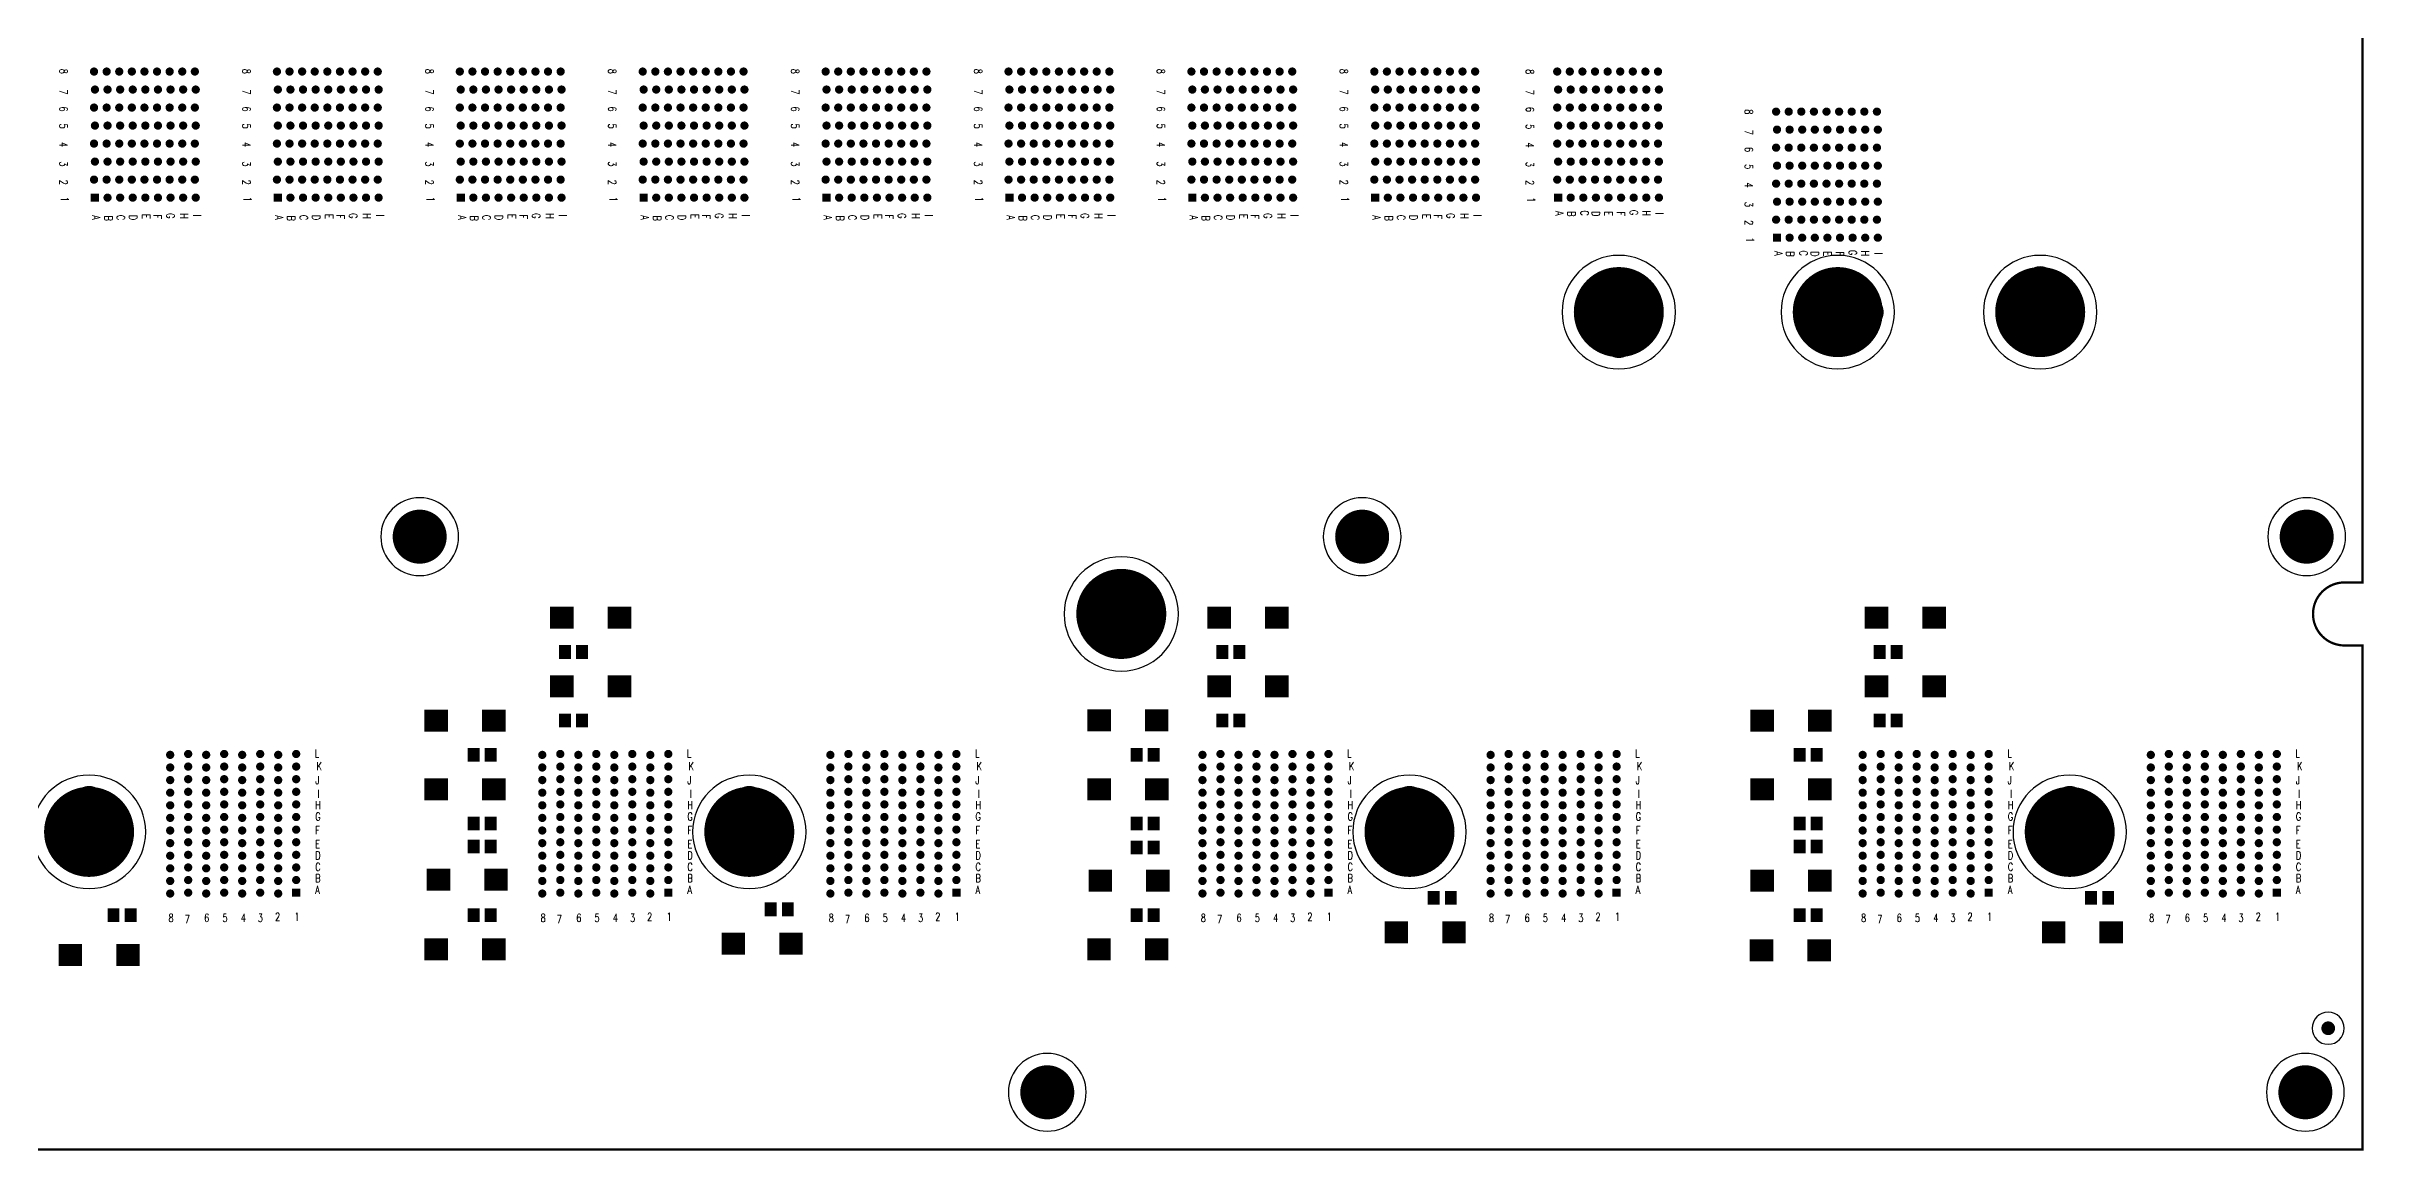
# Model space of a CAD drawing. Extents: x 0 to 432, y 0 to 280.
# Drawn here: x 174.5 to 431.9, y -0.1 to 122.5 of the extents above; entities that cross this region are included whole.
import ezdxf

# ---------------------------------------------------------------- set-up
doc = ezdxf.new("R2010")
doc.units = 0
doc.header["$MEASUREMENT"] = 0
doc.linetypes.add('KEEPOUT_00011000$0', pattern=[2, 1, 1])
doc.linetypes.add('KEEPOUT_00011110$0', pattern=[2, 1, 1])
doc.layers.get('0').update_dxf_attribs({"linetype": 'CONTINUOUS'})
for name, color, linetype in [('BOARD_OUTLINE_00', 3, 'CONTINUOUS'), ('DRIL_PLTE_THRU_07', 176, 'CONTINUOUS'), ('DRIL_SYMBOL', 3, 'CONTINUOUS'), ('KEEPOUT_-1', 3, 'CONTINUOUS'), ('KEEPOUT_00', 6, 'CONTINUOUS'), ('KEEPOUT_07', 6, 'CONTINUOUS'), ('PADS_INNER', 5, 'CONTINUOUS'), ('PADS_TOP', 1, 'CONTINUOUS'), ('PART_TOP_TEXT_26', 112, 'CONTINUOUS')]:
    doc.layers.add(name, color=color, linetype=linetype)
doc.styles.add('W0$127', font='simplex', dxfattribs={"width": 0.75})

# ---------------------------------------------------------------- blocks, each defined once
blk = doc.blocks.new('SMOOTH_0$254')
at = {"const_width": 0.127}
blk.add_lwpolyline([(-0.0635, 0, 1), (0.0635, 0, 1)], format="xyb", close=True, dxfattribs=at)
blk = doc.blocks.new('BOARD_1')
at = {"layer": 'BOARD_OUTLINE_00', "const_width": 0.254}
blk.add_lwpolyline([(0, 0), (431.8, 0), (431.8, 55.96999), (429.8, 55.96999, -1), (429.8, 62.96999), (431.8, 62.96999), (431.8, 165.94328), (429.79848, 165.94328, -1), (429.79848, 172.96638), (431.8, 172.96638), (431.8, 279.4), (419.4, 279.4), (419.40226, 279.39, -1), (412.4, 279.39), (412.4, 279.4), (297.399964, 279.4, -1), (290.399978, 279.4), (139.400026, 279.4, -1)], format="xyb", dxfattribs=at)
at = {"layer": 'BOARD_OUTLINE_00'}
for p in [(429.8, 55.96999), (431.8, 55.96999), (431.8, 0)]:
    blk.add_blockref('SMOOTH_0$254', p, dxfattribs=at)
blk = doc.blocks.new('PART_BODY_TOP_1039')
at = {"layer": 'KEEPOUT_-1', "linetype": 'KEEPOUT_00011000$0'}
blk.add_lwpolyline([(-6.3, 0, 1), (6.3, 0, 1)], format="xyb", close=True, dxfattribs=at)
at = {"layer": 'KEEPOUT_07', "linetype": 'KEEPOUT_00011000$0'}
blk.add_lwpolyline([(-6.3, 0, 1), (6.3, 0, 1)], format="xyb", close=True, dxfattribs=at)
blk = doc.blocks.new('DRIL_SYMBOL_5$15')
at = {"layer": 'DRIL_SYMBOL', "const_width": 0.0508}
for points in [[(-0.254, 0), (0.254, 0)], [(0, -0.254), (0, 0.254)]]:
    blk.add_lwpolyline(points, dxfattribs=at)
blk = doc.blocks.new('DRIL_HOLE_5$15')
at = {"const_width": 2.575}
blk.add_lwpolyline([(-1.2875, 0, 1), (1.2875, 0, 1)], format="xyb", close=True, dxfattribs=at)
blk.add_blockref('DRIL_SYMBOL_5$15', (0, 0))
blk = doc.blocks.new('PAD_0')
at = {"const_width": 5}
blk.add_lwpolyline([(0, -2.5, 1), (0, 2.5, 1)], format="xyb", close=True, dxfattribs=at)
blk = doc.blocks.new('STK_TOP_6')
at = {"layer": 'DRIL_PLTE_THRU_07'}
blk.add_blockref('DRIL_HOLE_5$15', (0, 0), dxfattribs=at)
at = {"layer": 'PADS_INNER'}
blk.add_blockref('PAD_0', (0, 0), dxfattribs=at)
at = {"layer": 'PADS_TOP'}
blk.add_blockref('PAD_0', (0, 0), dxfattribs=at)
blk = doc.blocks.new('DRIL_SYMBOL_2$55')
at = {"layer": 'DRIL_SYMBOL', "const_width": 0.0508}
for points in [[(-0.254, 0), (0.254, 0)], [(0, -0.254), (0, 0.254)]]:
    blk.add_lwpolyline(points, dxfattribs=at)
blk = doc.blocks.new('DRIL_HOLE_2$55')
at = {"const_width": 1.275}
blk.add_lwpolyline([(-0.6375, 0, 1), (0.6375, 0, 1)], format="xyb", close=True, dxfattribs=at)
blk.add_blockref('DRIL_SYMBOL_2$55', (0, 0))
blk = doc.blocks.new('PAD_1')
at = {"const_width": 1.75}
blk.add_lwpolyline([(0, -0.875, 1), (0, 0.875, 1)], format="xyb", close=True, dxfattribs=at)
blk = doc.blocks.new('STK_TOP_7')
at = {"layer": 'DRIL_PLTE_THRU_07'}
blk.add_blockref('DRIL_HOLE_2$55', (0, 0), dxfattribs=at)
at = {"layer": 'PADS_INNER'}
blk.add_blockref('PAD_1', (0, 0), dxfattribs=at)
at = {"layer": 'PADS_TOP'}
blk.add_blockref('PAD_1', (0, 0), dxfattribs=at)
blk = doc.blocks.new('SYM_TOP_5')
for name, p in [('PART_BODY_TOP_1039', (0, 0)), ('STK_TOP_6', (0, 0)), ('STK_TOP_7', (3.35, 0))]:
    blk.add_blockref(name, p)
blk = doc.blocks.new('PART_TOP_5')
blk.add_blockref('SYM_TOP_5', (0, 0))
blk = doc.blocks.new('PART_TOP_6')
blk.add_blockref('SYM_TOP_5', (0, 0))
blk = doc.blocks.new('PART_TOP_26')
blk.add_blockref('SYM_TOP_5', (0, 0))
blk = doc.blocks.new('PART_TOP_27')
blk.add_blockref('SYM_TOP_5', (0, 0))
blk = doc.blocks.new('PART_TOP_28')
blk.add_blockref('SYM_TOP_5', (0, 0))
blk = doc.blocks.new('PART_TOP_29')
blk.add_blockref('SYM_TOP_5', (0, 0))
blk = doc.blocks.new('PART_TOP_30')
blk.add_blockref('SYM_TOP_5', (0, 0))
blk = doc.blocks.new('PART_BODY_TOP_1043')
at = {"layer": 'PART_TOP_TEXT_26', "style": 'W0$127', "width": 0.75}
for s, p in [('L', (9.0678, 7.366)), ('J', (9.1186, 4.3942)), ('K', (9.2456, 5.969)), ('I', (9.3726, 2.8956)), ('G', (9.1186, 0.3556)), ('H', (9.1186, 1.6256)), ('F', (9.1186, -1.1684)), ('E', (9.1186, -2.6924)), ('C', (9.1186, -5.2324)), ('D', (9.1186, -3.9624)), ('A', (9.1186, -7.7724)), ('B', (9.1186, -6.5024)), ('8', (-7.1882, -10.8966)), ('7', (-5.3848, -11.0236)), ('6', (-3.2258, -10.8966)), ('5', (-1.1938, -10.8966)), ('4', (0.8382, -10.8966)), ('3', (2.7432, -10.8966)), ('2', (4.6482, -10.7696)), ('1', (6.8072, -10.7696))]:
    blk.add_text(s, height=0.889, dxfattribs=at).set_placement(p)
blk = doc.blocks.new('DRIL_SYMBOL_0$5')
at = {"layer": 'DRIL_SYMBOL', "const_width": 0.0508}
for points in [[(-0.254, 0), (0.254, 0)], [(0, -0.254), (0, 0.254)]]:
    blk.add_lwpolyline(points, dxfattribs=at)
blk = doc.blocks.new('DRIL_HOLE_0$5')
at = {"const_width": 0.25}
blk.add_lwpolyline([(-0.125, 0, 1), (0.125, 0, 1)], format="xyb", close=True, dxfattribs=at)
blk.add_blockref('DRIL_SYMBOL_0$5', (0, 0))
blk = doc.blocks.new('PAD_2')
at = {"const_width": 0.4572}
blk.add_lwpolyline([(0, -0.2286, 1), (0, 0.2286, 1)], format="xyb", close=True, dxfattribs=at)
blk = doc.blocks.new('STK_TOP_8')
at = {"layer": 'DRIL_PLTE_THRU_07'}
blk.add_blockref('DRIL_HOLE_0$5', (0, 0), dxfattribs=at)
at = {"layer": 'PADS_INNER'}
blk.add_blockref('PAD_2', (0, 0), dxfattribs=at)
at = {"layer": 'PADS_TOP'}
blk.add_blockref('PAD_2', (0, 0), dxfattribs=at)
blk = doc.blocks.new('PAD_4')
at = {"const_width": 0.9144}
blk.add_lwpolyline([(-0.4572, 0), (0.4572, 0)], dxfattribs=at)
blk = doc.blocks.new('STK_TOP_9')
at = {"layer": 'DRIL_PLTE_THRU_07'}
blk.add_blockref('DRIL_HOLE_0$5', (0, 0), dxfattribs=at)
at = {"layer": 'PADS_INNER'}
blk.add_blockref('PAD_2', (0, 0), dxfattribs=at)
at = {"layer": 'PADS_TOP'}
blk.add_blockref('PAD_4', (0, 0), dxfattribs=at)
blk = doc.blocks.new('SYM_TOP_9')
for name, p in [('STK_TOP_8', (-7, 7.65)), ('PART_BODY_TOP_1043', (0, 0)), ('STK_TOP_8', (-5, 7.75)), ('STK_TOP_8', (-3, 7.65)), ('STK_TOP_8', (-1, 7.75)), ('STK_TOP_8', (1, 7.65)), ('STK_TOP_8', (3, 7.75)), ('STK_TOP_8', (5, 7.65)), ('STK_TOP_8', (7, 7.75)), ('STK_TOP_8', (-7, 6.25)), ('STK_TOP_8', (-7, 4.85)), ('STK_TOP_8', (-5, 6.35)), ('STK_TOP_8', (-5, 4.95)), ('STK_TOP_8', (-3, 6.25)), ('STK_TOP_8', (-3, 4.85)), ('STK_TOP_8', (-1, 6.35)), ('STK_TOP_8', (-1, 4.95)), ('STK_TOP_8', (1, 6.25)), ('STK_TOP_8', (1, 4.85)), ('STK_TOP_8', (3, 6.35)), ('STK_TOP_8', (3, 4.95)), ('STK_TOP_8', (5, 6.25)), ('STK_TOP_8', (5, 4.85)), ('STK_TOP_8', (7, 6.35)), ('STK_TOP_8', (7, 4.95)), ('STK_TOP_8', (-7, 3.45)), ('STK_TOP_8', (-5, 3.55)), ('STK_TOP_8', (-5, 2.15)), ('STK_TOP_8', (-3, 3.45)), ('STK_TOP_8', (-1, 3.55)), ('STK_TOP_8', (-1, 2.15)), ('STK_TOP_8', (1, 3.45)), ('STK_TOP_8', (3, 3.55)), ('STK_TOP_8', (3, 2.15)), ('STK_TOP_8', (5, 3.45)), ('STK_TOP_8', (7, 3.55)), ('STK_TOP_8', (7, 2.15)), ('STK_TOP_8', (-7, 2.05)), ('STK_TOP_8', (-7, 0.65)), ('STK_TOP_8', (-5, 0.75)), ('STK_TOP_8', (-3, 2.05)), ('STK_TOP_8', (-3, 0.65)), ('STK_TOP_8', (-1, 0.75)), ('STK_TOP_8', (1, 2.05)), ('STK_TOP_8', (1, 0.65)), ('STK_TOP_8', (3, 0.75)), ('STK_TOP_8', (5, 2.05)), ('STK_TOP_8', (5, 0.65)), ('STK_TOP_8', (7, 0.75)), ('STK_TOP_8', (-7, -0.75)), ('STK_TOP_8', (-7, -2.15)), ('STK_TOP_8', (-5, -0.65)), ('STK_TOP_8', (-5, -2.05)), ('STK_TOP_8', (-3, -0.75)), ('STK_TOP_8', (-3, -2.15)), ('STK_TOP_8', (-1, -0.65)), ('STK_TOP_8', (-1, -2.05)), ('STK_TOP_8', (1, -0.75)), ('STK_TOP_8', (1, -2.15)), ('STK_TOP_8', (3, -0.65)), ('STK_TOP_8', (3, -2.05)), ('STK_TOP_8', (5, -0.75)), ('STK_TOP_8', (5, -2.15)), ('STK_TOP_8', (7, -0.65)), ('STK_TOP_8', (7, -2.05)), ('STK_TOP_8', (-7, -3.55)), ('STK_TOP_8', (-7, -4.95)), ('STK_TOP_8', (-5, -3.45)), ('STK_TOP_8', (-5, -4.85)), ('STK_TOP_8', (-3, -3.55)), ('STK_TOP_8', (-3, -4.95)), ('STK_TOP_8', (-1, -3.45)), ('STK_TOP_8', (-1, -4.85)), ('STK_TOP_8', (1, -3.55)), ('STK_TOP_8', (1, -4.95)), ('STK_TOP_8', (3, -3.45)), ('STK_TOP_8', (3, -4.85)), ('STK_TOP_8', (5, -3.55)), ('STK_TOP_8', (5, -4.95)), ('STK_TOP_8', (7, -3.45)), ('STK_TOP_8', (7, -4.85)), ('STK_TOP_8', (-7, -6.35)), ('STK_TOP_8', (-7, -7.75)), ('STK_TOP_8', (-5, -6.25)), ('STK_TOP_8', (-5, -7.65)), ('STK_TOP_8', (-3, -6.35)), ('STK_TOP_8', (-3, -7.75)), ('STK_TOP_8', (-1, -6.25)), ('STK_TOP_8', (-1, -7.65)), ('STK_TOP_8', (1, -6.35)), ('STK_TOP_8', (1, -7.75)), ('STK_TOP_8', (3, -6.25)), ('STK_TOP_8', (3, -7.65)), ('STK_TOP_8', (5, -6.35)), ('STK_TOP_8', (5, -7.75)), ('STK_TOP_9', (7, -7.65)), ('STK_TOP_8', (7, -6.25))]:
    blk.add_blockref(name, p)
blk = doc.blocks.new('PART_TOP_45')
blk.add_blockref('SYM_TOP_9', (0, 0))
blk = doc.blocks.new('PART_TOP_46')
blk.add_blockref('SYM_TOP_9', (0, 0))
blk = doc.blocks.new('PART_TOP_47')
blk.add_blockref('SYM_TOP_9', (0, 0))
blk = doc.blocks.new('PART_TOP_48')
blk.add_blockref('SYM_TOP_9', (0, 0))
blk = doc.blocks.new('PART_TOP_49')
blk.add_blockref('SYM_TOP_9', (0, 0))
blk = doc.blocks.new('PART_TOP_50')
blk.add_blockref('SYM_TOP_9', (0, 0))
blk = doc.blocks.new('PART_TOP_51')
blk.add_blockref('SYM_TOP_9', (0, 0))
blk = doc.blocks.new('PART_BODY_TOP_1041')
at = {"layer": 'PART_TOP_TEXT_26', "style": 'W0$127', "width": 0.75}
for s, p in [('I', (8.636, 5.2832)), ('G', (8.3566, 2.413)), ('H', (8.4074, 3.81)), ('E', (8.509, -0.381)), ('F', (8.5344, 0.9906)), ('C', (8.4074, -3.048)), ('D', (8.4836, -1.8034)), ('A', (8.4836, -5.842)), ('B', (8.509, -4.5212)), ('8', (-7.2644, -9.1186)), ('7', (-4.9784, -9.1186)), ('6', (-3.0734, -9.1186)), ('5', (-1.1684, -9.1186)), ('4', (0.8636, -9.1186)), ('3', (3.0226, -9.1186)), ('2', (5.0546, -9.1186)), ('1', (6.9596, -8.9916))]:
    blk.add_text(s, height=0.889, dxfattribs=at).set_placement(p)
blk = doc.blocks.new('STK_TOP_10')
at = {"layer": 'DRIL_PLTE_THRU_07'}
blk.add_blockref('DRIL_HOLE_0$5', (0, 0), dxfattribs=at)
at = {"layer": 'PADS_INNER'}
blk.add_blockref('PAD_4', (0, 0), dxfattribs=at)
at = {"layer": 'PADS_TOP'}
blk.add_blockref('PAD_4', (0, 0), dxfattribs=at)
blk = doc.blocks.new('SYM_TOP_7')
for name, p in [('STK_TOP_8', (-7, 5.55)), ('PART_BODY_TOP_1041', (0, 0)), ('STK_TOP_8', (-5, 5.65)), ('STK_TOP_8', (-3, 5.55)), ('STK_TOP_8', (-1, 5.65)), ('STK_TOP_8', (1, 5.55)), ('STK_TOP_8', (3, 5.65)), ('STK_TOP_8', (5, 5.55)), ('STK_TOP_8', (7, 5.65)), ('STK_TOP_8', (-7, 4.15)), ('STK_TOP_8', (-7, 2.75)), ('STK_TOP_8', (-5, 4.25)), ('STK_TOP_8', (-5, 2.85)), ('STK_TOP_8', (-3, 4.15)), ('STK_TOP_8', (-3, 2.75)), ('STK_TOP_8', (-1, 4.25)), ('STK_TOP_8', (-1, 2.85)), ('STK_TOP_8', (1, 4.15)), ('STK_TOP_8', (1, 2.75)), ('STK_TOP_8', (3, 4.25)), ('STK_TOP_8', (3, 2.85)), ('STK_TOP_8', (5, 4.15)), ('STK_TOP_8', (5, 2.75)), ('STK_TOP_8', (7, 4.25)), ('STK_TOP_8', (7, 2.85)), ('STK_TOP_8', (-7, 1.35)), ('STK_TOP_8', (-7, -0.05)), ('STK_TOP_8', (-5, 1.45)), ('STK_TOP_8', (-5, 0.05)), ('STK_TOP_8', (-3, 1.35)), ('STK_TOP_8', (-3, -0.05)), ('STK_TOP_8', (-1, 1.45)), ('STK_TOP_8', (-1, 0.05)), ('STK_TOP_8', (1, 1.35)), ('STK_TOP_8', (1, -0.05)), ('STK_TOP_8', (3, 1.45)), ('STK_TOP_8', (3, 0.05)), ('STK_TOP_8', (5, 1.35)), ('STK_TOP_8', (5, -0.05)), ('STK_TOP_8', (7, 1.45)), ('STK_TOP_8', (7, 0.05)), ('STK_TOP_8', (-7, -1.45)), ('STK_TOP_8', (-7, -2.85)), ('STK_TOP_8', (-5, -1.35)), ('STK_TOP_8', (-5, -2.75)), ('STK_TOP_8', (-3, -1.45)), ('STK_TOP_8', (-3, -2.85)), ('STK_TOP_8', (-1, -1.35)), ('STK_TOP_8', (-1, -2.75)), ('STK_TOP_8', (1, -1.45)), ('STK_TOP_8', (1, -2.85)), ('STK_TOP_8', (3, -1.35)), ('STK_TOP_8', (3, -2.75)), ('STK_TOP_8', (5, -1.45)), ('STK_TOP_8', (5, -2.85)), ('STK_TOP_8', (7, -1.35)), ('STK_TOP_8', (7, -2.75)), ('STK_TOP_8', (-7, -4.25)), ('STK_TOP_8', (-5, -4.15)), ('STK_TOP_8', (-5, -5.55)), ('STK_TOP_8', (-3, -4.25)), ('STK_TOP_8', (-1, -4.15)), ('STK_TOP_8', (-1, -5.55)), ('STK_TOP_8', (1, -4.25)), ('STK_TOP_8', (3, -4.15)), ('STK_TOP_8', (3, -5.55)), ('STK_TOP_8', (5, -4.25)), ('STK_TOP_10', (7, -5.55)), ('STK_TOP_8', (7, -4.15)), ('STK_TOP_8', (-7, -5.65)), ('STK_TOP_8', (-3, -5.65)), ('STK_TOP_8', (1, -5.65)), ('STK_TOP_8', (5, -5.65))]:
    blk.add_blockref(name, p)
blk = doc.blocks.new('PART_TOP_54')
blk.add_blockref('SYM_TOP_7', (0, 0))
blk = doc.blocks.new('PART_BODY_TOP_1044')
at = {"layer": 'PART_TOP_TEXT_26', "style": 'W0$127', "width": 0.75}
for s, p in [('I', (8.8646, 5.3594)), ('G', (8.7122, 2.3876)), ('H', (8.7122, 3.9116)), ('E', (8.8138, -0.3048)), ('F', (8.8646, 0.9652)), ('C', (8.9154, -3.1242)), ('D', (8.9154, -1.7526)), ('A', (8.9408, -5.842)), ('B', (8.9916, -4.4958)), ('8', (-7.3152, -9.4742)), ('7', (-5.0292, -9.4742)), ('6', (-3.1242, -9.4742)), ('5', (-1.2192, -9.4742)), ('4', (0.8128, -9.4742)), ('3', (2.9718, -9.4742)), ('2', (5.0038, -9.4742)), ('1', (6.9088, -9.3472))]:
    blk.add_text(s, height=0.889, dxfattribs=at).set_placement(p)
blk = doc.blocks.new('SYM_TOP_10')
for name, p in [('STK_TOP_8', (-7, 5.55)), ('PART_BODY_TOP_1044', (0, 0)), ('STK_TOP_8', (-5, 5.65)), ('STK_TOP_8', (-3, 5.55)), ('STK_TOP_8', (-1, 5.65)), ('STK_TOP_8', (1, 5.55)), ('STK_TOP_8', (3, 5.65)), ('STK_TOP_8', (5, 5.55)), ('STK_TOP_8', (7, 5.65)), ('STK_TOP_8', (-7, 4.15)), ('STK_TOP_8', (-7, 2.75)), ('STK_TOP_8', (-5, 4.25)), ('STK_TOP_8', (-5, 2.85)), ('STK_TOP_8', (-3, 4.15)), ('STK_TOP_8', (-3, 2.75)), ('STK_TOP_8', (-1, 4.25)), ('STK_TOP_8', (-1, 2.85)), ('STK_TOP_8', (1, 4.15)), ('STK_TOP_8', (1, 2.75)), ('STK_TOP_8', (3, 4.25)), ('STK_TOP_8', (3, 2.85)), ('STK_TOP_8', (5, 4.15)), ('STK_TOP_8', (5, 2.75)), ('STK_TOP_8', (7, 4.25)), ('STK_TOP_8', (7, 2.85)), ('STK_TOP_8', (-7, 1.35)), ('STK_TOP_8', (-7, -0.05)), ('STK_TOP_8', (-5, 1.45)), ('STK_TOP_8', (-5, 0.05)), ('STK_TOP_8', (-3, 1.35)), ('STK_TOP_8', (-3, -0.05)), ('STK_TOP_8', (-1, 1.45)), ('STK_TOP_8', (-1, 0.05)), ('STK_TOP_8', (1, 1.35)), ('STK_TOP_8', (1, -0.05)), ('STK_TOP_8', (3, 1.45)), ('STK_TOP_8', (3, 0.05)), ('STK_TOP_8', (5, 1.35)), ('STK_TOP_8', (5, -0.05)), ('STK_TOP_8', (7, 1.45)), ('STK_TOP_8', (7, 0.05)), ('STK_TOP_8', (-7, -1.45)), ('STK_TOP_8', (-7, -2.85)), ('STK_TOP_8', (-5, -1.35)), ('STK_TOP_8', (-5, -2.75)), ('STK_TOP_8', (-3, -1.45)), ('STK_TOP_8', (-3, -2.85)), ('STK_TOP_8', (-1, -1.35)), ('STK_TOP_8', (-1, -2.75)), ('STK_TOP_8', (1, -1.45)), ('STK_TOP_8', (1, -2.85)), ('STK_TOP_8', (3, -1.35)), ('STK_TOP_8', (3, -2.75)), ('STK_TOP_8', (5, -1.45)), ('STK_TOP_8', (5, -2.85)), ('STK_TOP_8', (7, -1.35)), ('STK_TOP_8', (7, -2.75)), ('STK_TOP_8', (-7, -4.25)), ('STK_TOP_8', (-5, -4.15)), ('STK_TOP_8', (-5, -5.55)), ('STK_TOP_8', (-3, -4.25)), ('STK_TOP_8', (-1, -4.15)), ('STK_TOP_8', (-1, -5.55)), ('STK_TOP_8', (1, -4.25)), ('STK_TOP_8', (3, -4.15)), ('STK_TOP_8', (3, -5.55)), ('STK_TOP_8', (5, -4.25)), ('STK_TOP_9', (7, -5.55)), ('STK_TOP_8', (7, -4.15)), ('STK_TOP_8', (-7, -5.65)), ('STK_TOP_8', (-3, -5.65)), ('STK_TOP_8', (1, -5.65)), ('STK_TOP_8', (5, -5.65))]:
    blk.add_blockref(name, p)
blk = doc.blocks.new('PART_TOP_64')
blk.add_blockref('SYM_TOP_10', (0, 0))
blk = doc.blocks.new('PART_TOP_66')
blk.add_blockref('SYM_TOP_10', (0, 0))
blk = doc.blocks.new('PART_TOP_68')
blk.add_blockref('SYM_TOP_10', (0, 0))
blk = doc.blocks.new('PART_TOP_70')
blk.add_blockref('SYM_TOP_10', (0, 0))
blk = doc.blocks.new('PART_TOP_72')
blk.add_blockref('SYM_TOP_10', (0, 0))
blk = doc.blocks.new('PART_TOP_74')
blk.add_blockref('SYM_TOP_10', (0, 0))
blk = doc.blocks.new('PART_TOP_76')
blk.add_blockref('SYM_TOP_10', (0, 0))
blk = doc.blocks.new('PART_TOP_78')
blk.add_blockref('SYM_TOP_10', (0, 0))
blk = doc.blocks.new('PART_TOP_83')
blk.add_blockref('SYM_TOP_7', (0, 0))
blk = doc.blocks.new('DRIL_HOLE_0')
blk.add_lwpolyline([(0, 0, 1), (0, 0, 1)], format="xyb", close=True)
blk = doc.blocks.new('PAD_12')
blk.add_lwpolyline([(0, 0, 1), (0, 0, 1)], format="xyb", close=True)
blk = doc.blocks.new('PAD_13')
at = {"const_width": 1.321}
blk.add_lwpolyline([(-0.762, 0), (0.762, 0)], dxfattribs=at)
blk = doc.blocks.new('STK_TOP_21')
at = {"layer": 'DRIL_PLTE_THRU_07'}
blk.add_blockref('DRIL_HOLE_0', (0, 0), dxfattribs=at)
at = {"layer": 'PADS_INNER'}
blk.add_blockref('PAD_12', (0, 0), dxfattribs=at)
at = {"layer": 'PADS_TOP', "rotation": 90}
blk.add_blockref('PAD_13', (0, 0), dxfattribs=at)
blk = doc.blocks.new('SYM_TOP_18')
for p in [(-0.94996, 0), (0.94996, 0)]:
    blk.add_blockref('STK_TOP_21', p)
blk = doc.blocks.new('PART_TOP_177')
blk.add_blockref('SYM_TOP_18', (0, 0))
blk = doc.blocks.new('PART_TOP_178')
blk.add_blockref('SYM_TOP_18', (0, 0))
blk = doc.blocks.new('PART_TOP_179')
blk.add_blockref('SYM_TOP_18', (0, 0))
blk = doc.blocks.new('PART_TOP_180')
blk.add_blockref('SYM_TOP_18', (0, 0))
blk = doc.blocks.new('PART_TOP_181')
blk.add_blockref('SYM_TOP_18', (0, 0))
blk = doc.blocks.new('PART_TOP_182')
blk.add_blockref('SYM_TOP_18', (0, 0))
blk = doc.blocks.new('PART_TOP_183')
blk.add_blockref('SYM_TOP_18', (0, 0))
blk = doc.blocks.new('PART_TOP_184')
blk.add_blockref('SYM_TOP_18', (0, 0))
blk = doc.blocks.new('PART_TOP_185')
blk.add_blockref('SYM_TOP_18', (0, 0))
blk = doc.blocks.new('PART_TOP_186')
blk.add_blockref('SYM_TOP_18', (0, 0))
blk = doc.blocks.new('PART_TOP_189')
blk.add_blockref('SYM_TOP_18', (0, 0))
blk = doc.blocks.new('PART_TOP_190')
blk.add_blockref('SYM_TOP_18', (0, 0))
blk = doc.blocks.new('PART_TOP_191')
blk.add_blockref('SYM_TOP_18', (0, 0))
blk = doc.blocks.new('PART_TOP_192')
blk.add_blockref('SYM_TOP_18', (0, 0))
blk = doc.blocks.new('PART_TOP_193')
blk.add_blockref('SYM_TOP_18', (0, 0))
blk = doc.blocks.new('PART_TOP_194')
blk.add_blockref('SYM_TOP_18', (0, 0))
blk = doc.blocks.new('PART_TOP_195')
blk.add_blockref('SYM_TOP_18', (0, 0))
blk = doc.blocks.new('PART_TOP_196')
blk.add_blockref('SYM_TOP_18', (0, 0))
blk = doc.blocks.new('PART_TOP_197')
blk.add_blockref('SYM_TOP_18', (0, 0))
blk = doc.blocks.new('PART_TOP_198')
blk.add_blockref('SYM_TOP_18', (0, 0))
blk = doc.blocks.new('PART_TOP_199')
blk.add_blockref('SYM_TOP_18', (0, 0))
blk = doc.blocks.new('PART_TOP_200')
blk.add_blockref('SYM_TOP_18', (0, 0))
blk = doc.blocks.new('PART_BODY_TOP_1048')
at = {"layer": 'KEEPOUT_00', "linetype": 'KEEPOUT_00011000$0'}
blk.add_lwpolyline([(-6.35, 0, 1), (6.35, 0, 1)], format="xyb", close=True, dxfattribs=at)
blk = doc.blocks.new('DRIL_SYMBOL_7')
at = {"layer": 'DRIL_SYMBOL', "const_width": 0.0508}
for points in [[(-0.254, 0), (0.254, 0)], [(0, -0.254), (0, 0.254)]]:
    blk.add_lwpolyline(points, dxfattribs=at)
blk = doc.blocks.new('DRIL_HOLE_7')
at = {"const_width": 3.5}
blk.add_lwpolyline([(-1.75, 0, 1), (1.75, 0, 1)], format="xyb", close=True, dxfattribs=at)
blk.add_blockref('DRIL_SYMBOL_7', (0, 0))
blk = doc.blocks.new('STK_TOP_17')
at = {"layer": 'DRIL_PLTE_THRU_07'}
blk.add_blockref('DRIL_HOLE_7', (0, 0), dxfattribs=at)
at = {"layer": 'PADS_INNER'}
blk.add_blockref('PAD_0', (0, 0), dxfattribs=at)
at = {"layer": 'PADS_TOP'}
blk.add_blockref('PAD_0', (0, 0), dxfattribs=at)
blk = doc.blocks.new('SYM_TOP_14')
for name in ['PART_BODY_TOP_1048', 'STK_TOP_17']:
    blk.add_blockref(name, (0, 0))
blk = doc.blocks.new('PART_TOP_214')
blk.add_blockref('SYM_TOP_14', (0, 0))
blk = doc.blocks.new('PART_BODY_TOP_1047')
at = {"layer": 'KEEPOUT_00', "linetype": 'KEEPOUT_00011000$0'}
blk.add_lwpolyline([(-4.318, 0, 1), (4.318, 0, 1)], format="xyb", close=True, dxfattribs=at)
blk = doc.blocks.new('DRIL_SYMBOL_3$5')
at = {"layer": 'DRIL_SYMBOL', "const_width": 0.0508}
for points in [[(-0.254, 0), (0.254, 0)], [(0, -0.254), (0, 0.254)]]:
    blk.add_lwpolyline(points, dxfattribs=at)
blk = doc.blocks.new('DRIL_HOLE_3$5')
at = {"const_width": 1.75}
blk.add_lwpolyline([(-0.875, 0, 1), (0.875, 0, 1)], format="xyb", close=True, dxfattribs=at)
blk.add_blockref('DRIL_SYMBOL_3$5', (0, 0))
blk = doc.blocks.new('PAD_16')
at = {"const_width": 3}
blk.add_lwpolyline([(0, -1.5, 1), (0, 1.5, 1)], format="xyb", close=True, dxfattribs=at)
blk = doc.blocks.new('STK_TOP_16')
at = {"layer": 'DRIL_PLTE_THRU_07'}
blk.add_blockref('DRIL_HOLE_3$5', (0, 0), dxfattribs=at)
at = {"layer": 'PADS_INNER'}
blk.add_blockref('PAD_16', (0, 0), dxfattribs=at)
at = {"layer": 'PADS_TOP'}
blk.add_blockref('PAD_16', (0, 0), dxfattribs=at)
blk = doc.blocks.new('SYM_TOP_13')
for name in ['PART_BODY_TOP_1047', 'STK_TOP_16']:
    blk.add_blockref(name, (0, 0))
blk = doc.blocks.new('PART_TOP_227')
blk.add_blockref('SYM_TOP_13', (0, 0))
blk = doc.blocks.new('PART_TOP_229')
blk.add_blockref('SYM_TOP_13', (0, 0))
blk = doc.blocks.new('PART_TOP_230')
blk.add_blockref('SYM_TOP_13', (0, 0))
blk = doc.blocks.new('PART_TOP_231')
blk.add_blockref('SYM_TOP_13', (0, 0))
blk = doc.blocks.new('PART_TOP_232')
blk.add_blockref('SYM_TOP_13', (0, 0))
blk = doc.blocks.new('PAD_20')
at = {"const_width": 2.4384}
blk.add_lwpolyline([(-1.3081, 0), (1.3081, 0)], dxfattribs=at)
blk = doc.blocks.new('STK_TOP_28')
at = {"layer": 'DRIL_PLTE_THRU_07'}
blk.add_blockref('DRIL_HOLE_0', (0, 0), dxfattribs=at)
at = {"layer": 'PADS_INNER'}
blk.add_blockref('PAD_12', (0, 0), dxfattribs=at)
at = {"layer": 'PADS_TOP'}
blk.add_blockref('PAD_20', (0, 0), dxfattribs=at)
blk = doc.blocks.new('SYM_TOP_25')
for p in [(-3.2, 0), (3.2, 0)]:
    blk.add_blockref('STK_TOP_28', p)
blk = doc.blocks.new('PART_TOP_304')
blk.add_blockref('SYM_TOP_25', (0, 0))
blk = doc.blocks.new('PART_TOP_305')
blk.add_blockref('SYM_TOP_25', (0, 0))
blk = doc.blocks.new('PART_TOP_306')
blk.add_blockref('SYM_TOP_25', (0, 0))
blk = doc.blocks.new('PART_TOP_308')
blk.add_blockref('SYM_TOP_25', (0, 0))
blk = doc.blocks.new('PART_TOP_309')
blk.add_blockref('SYM_TOP_25', (0, 0))
blk = doc.blocks.new('PART_TOP_310')
blk.add_blockref('SYM_TOP_25', (0, 0))
blk = doc.blocks.new('PART_TOP_311')
blk.add_blockref('SYM_TOP_25', (0, 0))
blk = doc.blocks.new('PART_TOP_312')
blk.add_blockref('SYM_TOP_25', (0, 0))
blk = doc.blocks.new('PART_TOP_313')
blk.add_blockref('SYM_TOP_25', (0, 0))
blk = doc.blocks.new('PART_TOP_314')
blk.add_blockref('SYM_TOP_25', (0, 0))
blk = doc.blocks.new('PART_TOP_319')
blk.add_blockref('SYM_TOP_25', (0, 0))
blk = doc.blocks.new('PART_TOP_320')
blk.add_blockref('SYM_TOP_25', (0, 0))
blk = doc.blocks.new('PART_TOP_321')
blk.add_blockref('SYM_TOP_25', (0, 0))
blk = doc.blocks.new('PART_TOP_322')
blk.add_blockref('SYM_TOP_25', (0, 0))
blk = doc.blocks.new('PART_TOP_323')
blk.add_blockref('SYM_TOP_25', (0, 0))
blk = doc.blocks.new('PART_TOP_324')
blk.add_blockref('SYM_TOP_25', (0, 0))
blk = doc.blocks.new('PART_TOP_325')
blk.add_blockref('SYM_TOP_25', (0, 0))
blk = doc.blocks.new('PART_TOP_326')
blk.add_blockref('SYM_TOP_25', (0, 0))
blk = doc.blocks.new('PART_TOP_327')
blk.add_blockref('SYM_TOP_25', (0, 0))
blk = doc.blocks.new('PART_TOP_328')
blk.add_blockref('SYM_TOP_25', (0, 0))
blk = doc.blocks.new('PART_TOP_330')
blk.add_blockref('SYM_TOP_25', (0, 0))
blk = doc.blocks.new('PART_TOP_331')
blk.add_blockref('SYM_TOP_25', (0, 0))
blk = doc.blocks.new('PART_BODY_TOP_1058')
at = {"layer": 'KEEPOUT_-1', "linetype": 'KEEPOUT_00011110$0'}
blk.add_lwpolyline([(-1.778, 0, 1), (1.778, 0, 1)], format="xyb", close=True, dxfattribs=at)
blk = doc.blocks.new('PAD_21')
at = {"const_width": 0.762}
blk.add_lwpolyline([(0, -0.381, 1), (0, 0.381, 1)], format="xyb", close=True, dxfattribs=at)
blk = doc.blocks.new('STK_TOP_27')
at = {"layer": 'DRIL_PLTE_THRU_07'}
blk.add_blockref('DRIL_HOLE_0', (0, 0), dxfattribs=at)
at = {"layer": 'PADS_INNER'}
blk.add_blockref('PAD_12', (0, 0), dxfattribs=at)
at = {"layer": 'PADS_TOP'}
blk.add_blockref('PAD_21', (0, 0), dxfattribs=at)
blk = doc.blocks.new('SYM_TOP_24')
for name in ['PART_BODY_TOP_1058', 'STK_TOP_27']:
    blk.add_blockref(name, (0, 0))
blk = doc.blocks.new('PART_TOP_387')
blk.add_blockref('SYM_TOP_24', (0, 0))

msp = doc.modelspace()

# ---------------------------------------------------------------- block references
for name, p in [('BOARD_1', (0, 0)), ('PART_TOP_5', (373.5, 92.99)), ('PART_TOP_232', (215.9508, 68.05)), ('PART_TOP_230', (320.66, 68.05)), ('PART_TOP_227', (425.59732, 68.05)), ('PART_TOP_326', (234.95, 51.435)), ('PART_TOP_331', (307.975, 51.435)), ('PART_TOP_322', (381, 51.435)), ('PART_TOP_197', (233.045, 47.625)), ('PART_TOP_189', (306.07, 47.625)), ('PART_TOP_193', (379.095, 47.625)), ('PART_TOP_45', (195.23, 36.17)), ('PART_TOP_46', (236.57, 36.17)), ('PART_TOP_47', (268.580108, 36.170108)), ('PART_TOP_48', (309.92, 36.17)), ('PART_TOP_49', (341.93, 36.17)), ('PART_TOP_50', (383.27, 36.17)), ('PART_TOP_51', (415.28, 36.17)), ('PART_TOP_387', (427.99, 13.462)), ('PART_TOP_231', (285.67634, 6.35)), ('PART_TOP_229', (425.45, 6.35))]:
    msp.add_blockref(name, p)
for name, p, rotation in [('PART_TOP_64', (185.42, 112.700054), 270), ('PART_TOP_66', (205.74, 112.7), 270), ('PART_TOP_68', (226.06, 112.700054), 270), ('PART_TOP_70', (246.38, 112.700054), 270), ('PART_TOP_72', (266.7, 112.700054), 270), ('PART_TOP_74', (287.02, 112.700054), 270), ('PART_TOP_76', (307.34, 112.7), 270), ('PART_TOP_78', (327.66, 112.700054), 270), ('PART_TOP_54', (347.98, 112.700054), 270), ('PART_TOP_83', (372.299992, 108.249974), 270), ('PART_TOP_6', (349.175, 92.99), 270), ('PART_TOP_30', (395.99, 92.99), 90), ('PART_TOP_214', (293.900098, 59.470036), 270), ('PART_TOP_305', (234.95, 59.055), 180), ('PART_TOP_309', (307.975, 59.055), 180), ('PART_TOP_312', (381, 59.055), 180), ('PART_TOP_181', (233.045, 55.245), 180), ('PART_TOP_184', (306.07, 55.245), 180), ('PART_TOP_178', (379.095, 55.245), 180), ('PART_TOP_330', (220.98, 47.625), 180), ('PART_TOP_325', (294.632888, 47.644558), 180), ('PART_TOP_321', (368.307112, 47.621952), 180), ('PART_TOP_200', (222.885, 43.815), 180), ('PART_TOP_196', (296.545, 43.815), 180), ('PART_TOP_192', (370.205, 43.815), 180), ('PART_TOP_26', (179.22, 35.27), 90), ('PART_TOP_327', (220.98, 40.005), 180), ('PART_TOP_27', (252.57, 35.27), 90), ('PART_TOP_323', (294.64, 40.005), 180), ('PART_TOP_28', (325.92, 35.27), 90), ('PART_TOP_319', (368.3, 40.005), 180), ('PART_TOP_29', (399.27, 35.27), 90), ('PART_TOP_198', (222.885, 36.195), 180), ('PART_TOP_194', (296.545, 36.195), 180), ('PART_TOP_190', (370.205, 36.195), 180), ('PART_TOP_185', (222.885, 33.655), 180), ('PART_TOP_182', (296.545, 33.528), 180), ('PART_TOP_179', (370.205, 33.655), 180), ('PART_TOP_306', (221.234, 29.972), 180), ('PART_TOP_310', (294.767, 29.845), 180), ('PART_TOP_313', (368.3, 29.845), 180), ('PART_TOP_186', (329.565, 27.94), 180), ('PART_TOP_183', (402.59, 27.94), 180), ('PART_TOP_177', (182.88, 26.035), 180), ('PART_TOP_199', (222.885, 26.035), 180), ('PART_TOP_180', (255.905, 26.67), 180), ('PART_TOP_195', (296.545, 26.035), 180), ('PART_TOP_191', (370.205, 26.035), 180), ('PART_TOP_328', (220.98, 22.225), 180), ('PART_TOP_314', (254, 22.86), 180), ('PART_TOP_324', (294.628062, 22.222968), 180), ('PART_TOP_308', (327.66, 24.13), 180), ('PART_TOP_320', (368.225324, 22.124924), 180), ('PART_TOP_311', (400.685, 24.13), 180), ('PART_TOP_304', (180.34, 21.59), 180)]:
    msp.add_blockref(name, p, dxfattribs=dict(rotation=rotation))

doc.saveas('drawing.dxf')
